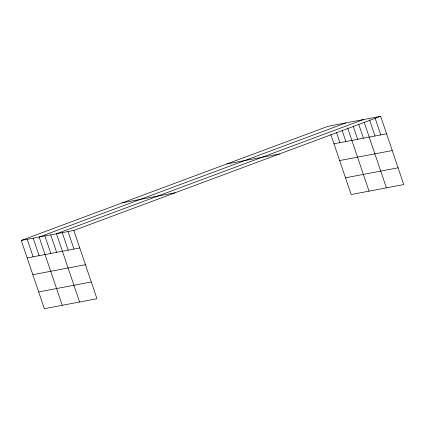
<?xml version="1.0" encoding="UTF-8"?>
<svg xmlns="http://www.w3.org/2000/svg" width="425" height="425" viewBox="0 0 425 425"><rect width="100%" height="100%" fill="white"/><g stroke="black" fill="none" stroke-linecap="round" stroke-linejoin="round"><path stroke-width="0.64" d="M21.25 240.438L73.844 230.456L96.948 298.706L44.354 308.693L21.25 240.438L328.052 126.294L380.646 116.307L403.75 184.562L351.156 194.544L330.804 134.422M345.934 122.899L39.132 237.044L62.236 305.299M363.29 119.606L56.488 233.75L79.592 302M73.844 230.456L380.646 116.307M226.807 163.96L279.406 153.977M333.976 143.799L386.575 133.811M339.644 160.544L392.243 150.562M122.496 202.773L175.089 192.785M345.488 177.799L398.082 167.811M27.173 257.943L79.772 247.961M32.842 274.693L85.441 264.706M38.686 291.943L91.279 281.961M375.073 118.033L380.789 134.911M369.5 119.754L375.004 136.011M364.14 122.103L386.394 187.855M358.774 124.451L363.433 138.205M353.202 126.177L357.648 139.304M347.629 127.898L369.038 191.149M342.088 130.284L345.897 141.536M336.552 132.664L339.936 142.667M68.058 231.556L73.987 249.061M62.273 232.65L68.202 250.155M50.703 234.85L56.631 252.354M44.917 235.949L50.841 253.454M33.171 238.175L39.095 255.68M27.211 239.307L33.134 256.812"/></g></svg>
